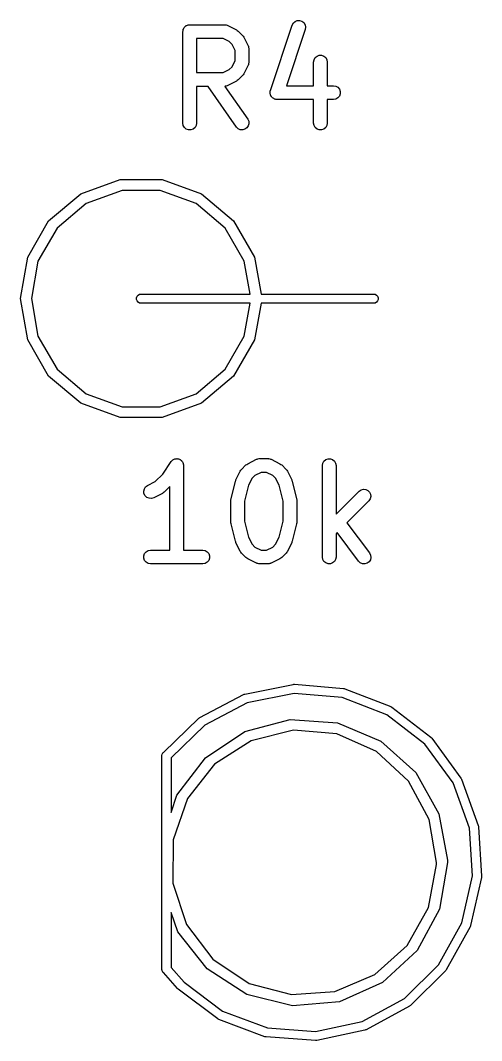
# Model space of a CAD drawing. Extents: x 136.3 to 186.3, y -96.8 to -46.7.
# Drawn here: x 179.91 to 184.95, y -57.89 to -46.74 of the extents above; entities that cross this region are included whole.
import ezdxf

# ---------------------------------------------------------------- set-up
doc = ezdxf.new("R2010")
doc.units = 0
doc.header["$MEASUREMENT"] = 0
doc.layers.add('BLACK', color=7, linetype='CONTINUOUS')

msp = doc.modelspace()

# ---------------------------------------------------------------- linework, layer by layer
at = {"layer": 'BLACK', "linetype": 'CONTINUOUS'}
for p, q in [((181.713, -46.8089), (181.718, -46.8056)), ((181.718, -46.8056), (181.723, -46.8014)), ((181.723, -46.8014), (181.73, -46.7992)), ((181.73, -46.7992), (181.735, -46.7959)), ((181.735, -46.7959), (181.742, -46.7948)), ((181.742, -46.7948), (181.748, -46.7925)), ((181.748, -46.7925), (181.754, -46.7925)), ((181.754, -46.7925), (181.761, -46.7914)), ((181.761, -46.7914), (182.142, -46.7914)), ((182.142, -46.7914), (182.146, -46.7921)), ((182.146, -46.7921), (182.15, -46.7919)), ((182.15, -46.7919), (182.159, -46.7944)), ((182.159, -46.7944), (182.168, -46.7959)), ((182.168, -46.7959), (182.171, -46.7981)), ((182.171, -46.7981), (182.175, -46.7993)), ((182.175, -46.7993), (182.271, -46.8469)), ((182.642, -47.5093), (182.88, -46.795)), ((182.88, -46.795), (182.893, -46.7721)), ((182.893, -46.7721), (182.912, -46.7549)), ((182.912, -46.7549), (182.936, -46.7453)), ((182.936, -46.7453), (182.962, -46.7446)), ((182.962, -46.7446), (182.987, -46.7528)), ((182.987, -46.7528), (183.007, -46.769)), ((183.007, -46.769), (183.021, -46.7912)), ((183.021, -46.7912), (183.026, -46.8167)), ((181.686, -46.8664), (181.687, -46.8599)), ((181.686, -47.8664), (181.686, -46.8664)), ((181.687, -46.8534), (181.689, -46.8472)), ((181.687, -46.8599), (181.687, -46.8534)), ((181.689, -46.8472), (181.69, -46.8407)), ((181.69, -46.8407), (181.694, -46.835)), ((181.694, -46.835), (181.696, -46.8289)), ((181.696, -46.8289), (181.7, -46.8239)), ((181.7, -46.8239), (181.703, -46.8182)), ((181.703, -46.8182), (181.708, -46.814)), ((181.708, -46.814), (181.713, -46.8089)), ((182.271, -46.8469), (182.28, -46.8541)), ((182.28, -46.8541), (182.29, -46.861)), ((182.29, -46.861), (182.338, -46.9086)), ((182.338, -46.9086), (182.345, -46.9184)), ((183.023, -46.8425), (182.817, -47.458)), ((183.026, -46.8167), (183.023, -46.8425)), ((181.836, -46.9414), (181.836, -47.3152)), ((182.124, -46.9414), (181.836, -46.9414)), ((182.193, -46.9756), (182.124, -46.9414)), ((182.223, -47.006), (182.193, -46.9756)), ((182.257, -47.0746), (182.223, -47.006)), ((182.345, -46.9184), (182.352, -46.9281)), ((182.352, -46.9281), (182.399, -47.0233)), ((182.399, -47.0233), (182.401, -47.0275)), ((182.401, -47.0275), (182.403, -47.0312)), ((182.257, -47.182), (182.257, -47.0746)), ((182.403, -47.0312), (182.404, -47.0399)), ((182.404, -47.0399), (182.407, -47.0483)), ((182.407, -47.0483), (182.407, -47.0526)), ((182.407, -47.0526), (182.407, -47.0569)), ((182.407, -47.0569), (182.407, -47.1997)), ((183.132, -47.1515), (183.152, -47.1348)), ((183.152, -47.1348), (183.176, -47.1259)), ((183.176, -47.1259), (183.202, -47.1259)), ((183.202, -47.1259), (183.227, -47.1348)), ((183.227, -47.1348), (183.247, -47.1515)), ((182.193, -47.2809), (182.223, -47.2505)), ((182.223, -47.2505), (182.257, -47.182)), ((182.399, -47.2333), (182.352, -47.3285)), ((182.401, -47.2291), (182.399, -47.2333)), ((182.403, -47.2254), (182.401, -47.2291)), ((182.404, -47.2167), (182.403, -47.2254)), ((182.407, -47.2083), (182.404, -47.2167)), ((182.407, -47.1997), (182.407, -47.204)), ((182.407, -47.204), (182.407, -47.2083)), ((183.114, -47.1997), (183.119, -47.1741)), ((183.114, -47.458), (183.114, -47.1997)), ((183.119, -47.1741), (183.132, -47.1515)), ((183.247, -47.1515), (183.26, -47.1741)), ((183.26, -47.1741), (183.264, -47.1997)), ((183.264, -47.1997), (183.264, -47.458)), ((181.836, -47.3152), (182.124, -47.3152)), ((182.124, -47.3152), (182.193, -47.2809)), ((182.338, -47.348), (182.29, -47.3956)), ((182.345, -47.3382), (182.338, -47.348)), ((182.352, -47.3285), (182.345, -47.3382)), ((181.96, -47.4652), (181.836, -47.4652)), ((181.836, -47.4652), (181.836, -47.8664)), ((182.271, -47.9094), (181.96, -47.4652)), ((182.146, -47.4644), (182.143, -47.465)), ((182.143, -47.465), (182.394, -47.8234)), ((182.15, -47.4647), (182.146, -47.4644)), ((182.159, -47.4622), (182.15, -47.4647)), ((182.168, -47.4607), (182.159, -47.4622)), ((182.171, -47.4585), (182.168, -47.4607)), ((182.175, -47.4573), (182.171, -47.4585)), ((182.271, -47.4097), (182.175, -47.4573)), ((182.28, -47.4025), (182.271, -47.4097)), ((182.29, -47.3956), (182.28, -47.4025)), ((182.817, -47.458), (183.114, -47.458)), ((183.264, -47.458), (183.332, -47.458)), ((183.332, -47.458), (183.358, -47.4626)), ((183.358, -47.4626), (183.381, -47.4756)), ((182.638, -47.5351), (182.639, -47.5276)), ((182.639, -47.5405), (182.638, -47.5351)), ((182.639, -47.52), (182.641, -47.5148)), ((182.639, -47.5276), (182.639, -47.52)), ((182.639, -47.5461), (182.639, -47.5405)), ((182.642, -47.5532), (182.639, -47.5461)), ((182.641, -47.5148), (182.642, -47.5093)), ((182.644, -47.5606), (182.642, -47.5532)), ((182.646, -47.5653), (182.644, -47.5606)), ((182.648, -47.5705), (182.646, -47.5653)), ((182.653, -47.5764), (182.648, -47.5705)), ((182.657, -47.5828), (182.653, -47.5764)), ((182.662, -47.5863), (182.657, -47.5828)), ((183.381, -47.4756), (183.397, -47.4955)), ((183.397, -47.5705), (183.381, -47.5905)), ((183.397, -47.4955), (183.406, -47.52)), ((183.406, -47.5461), (183.397, -47.5705)), ((183.406, -47.52), (183.406, -47.5461)), ((182.665, -47.5905), (182.662, -47.5863)), ((182.672, -47.5943), (182.665, -47.5905)), ((182.678, -47.599), (182.672, -47.5943)), ((182.683, -47.6008), (182.678, -47.599)), ((182.688, -47.6035), (182.683, -47.6008)), ((182.695, -47.6048), (182.688, -47.6035)), ((182.702, -47.6072), (182.695, -47.6048)), ((182.708, -47.6071), (182.702, -47.6072)), ((182.713, -47.608), (182.708, -47.6071)), ((183.114, -47.608), (182.713, -47.608)), ((183.114, -47.8664), (183.114, -47.608)), ((183.332, -47.608), (183.264, -47.608)), ((183.264, -47.608), (183.264, -47.8664)), ((183.358, -47.6035), (183.332, -47.608)), ((183.381, -47.5905), (183.358, -47.6035)), ((181.69, -47.892), (181.686, -47.8664)), ((181.703, -47.9146), (181.69, -47.892)), ((181.723, -47.9313), (181.703, -47.9146)), ((181.818, -47.9146), (181.798, -47.9313)), ((181.831, -47.892), (181.818, -47.9146)), ((181.836, -47.8664), (181.831, -47.892)), ((182.289, -47.9278), (182.271, -47.9094)), ((182.385, -47.9194), (182.364, -47.9344)), ((182.4, -47.8981), (182.385, -47.9194)), ((182.394, -47.8234), (182.405, -47.847)), ((182.407, -47.8729), (182.4, -47.8981)), ((182.405, -47.847), (182.407, -47.8729)), ((183.119, -47.892), (183.114, -47.8664)), ((183.132, -47.9146), (183.119, -47.892)), ((183.152, -47.9313), (183.132, -47.9146)), ((183.247, -47.9146), (183.227, -47.9313)), ((183.26, -47.892), (183.247, -47.9146)), ((183.264, -47.8664), (183.26, -47.892)), ((181.748, -47.9402), (181.723, -47.9313)), ((181.774, -47.9402), (181.748, -47.9402)), ((181.798, -47.9313), (181.774, -47.9402)), ((182.313, -47.9388), (182.289, -47.9278)), ((182.339, -47.9411), (182.313, -47.9388)), ((182.364, -47.9344), (182.339, -47.9411)), ((183.176, -47.9402), (183.152, -47.9313)), ((183.202, -47.9402), (183.176, -47.9402)), ((183.227, -47.9313), (183.202, -47.9402)), ((180.569, -48.6408), (181, -48.4841)), ((181, -48.4841), (181.458, -48.4841)), ((181.458, -48.4841), (181.889, -48.6408)), ((180.218, -48.9355), (180.569, -48.6408)), ((181.021, -48.6022), (180.629, -48.7448)), ((181.437, -48.6022), (181.021, -48.6022)), ((181.829, -48.7448), (181.437, -48.6022)), ((181.889, -48.6408), (182.24, -48.9355)), ((180.629, -48.7448), (180.31, -49.0127)), ((182.148, -49.0127), (181.829, -48.7448)), ((179.989, -49.3325), (180.218, -48.9355)), ((180.31, -49.0127), (180.101, -49.3736)), ((182.357, -49.3736), (182.148, -49.0127)), ((182.24, -48.9355), (182.469, -49.3325)), ((179.909, -49.784), (179.989, -49.3325)), ((182.469, -49.3325), (182.54, -49.734)), ((180.101, -49.3736), (180.029, -49.784)), ((182.42, -49.734), (182.357, -49.3736)), ((179.989, -50.2355), (179.909, -49.784)), ((180.029, -49.784), (180.101, -50.1944)), ((181.179, -49.7752), (181.185, -49.7586)), ((181.179, -49.7928), (181.179, -49.7752)), ((181.185, -49.8094), (181.179, -49.7928)), ((181.185, -49.7586), (181.196, -49.7451)), ((181.196, -49.8229), (181.185, -49.8094)), ((181.196, -49.7451), (181.212, -49.7363)), ((181.212, -49.7363), (181.225, -49.734)), ((181.225, -49.734), (182.42, -49.734)), ((182.54, -49.734), (183.773, -49.734)), ((183.773, -49.734), (183.786, -49.7363)), ((183.786, -49.7363), (183.802, -49.7451)), ((183.802, -49.7451), (183.813, -49.7586)), ((183.813, -49.8094), (183.802, -49.8229)), ((183.813, -49.7586), (183.819, -49.7752)), ((183.819, -49.7928), (183.813, -49.8094)), ((183.819, -49.7752), (183.819, -49.7928)), ((181.212, -49.8317), (181.196, -49.8229)), ((181.225, -49.834), (181.212, -49.8317)), ((182.42, -49.834), (181.225, -49.834)), ((182.357, -50.1944), (182.42, -49.834)), ((182.54, -49.834), (182.469, -50.2355)), ((183.773, -49.834), (182.54, -49.834)), ((183.786, -49.8317), (183.773, -49.834)), ((183.802, -49.8229), (183.786, -49.8317)), ((180.218, -50.6325), (179.989, -50.2355)), ((180.101, -50.1944), (180.31, -50.5553)), ((182.148, -50.5553), (182.357, -50.1944)), ((182.469, -50.2355), (182.24, -50.6325)), ((180.31, -50.5553), (180.629, -50.8232)), ((181.829, -50.8232), (182.148, -50.5553)), ((180.569, -50.9272), (180.218, -50.6325)), ((182.24, -50.6325), (181.889, -50.9272)), ((181, -51.0839), (180.569, -50.9272)), ((180.629, -50.8232), (181.021, -50.9658)), ((181.437, -50.9658), (181.829, -50.8232)), ((181.889, -50.9272), (181.458, -51.0839)), ((181.021, -50.9658), (181.437, -50.9658)), ((181.458, -51.0839), (181, -51.0839)), ((181.465, -51.7015), (181.556, -51.5648)), ((181.556, -51.5648), (181.559, -51.5618)), ((181.559, -51.5618), (181.561, -51.5582)), ((181.561, -51.5582), (181.567, -51.5524)), ((181.567, -51.5524), (181.574, -51.5459)), ((181.574, -51.5459), (181.577, -51.5441)), ((181.577, -51.5441), (181.581, -51.5414)), ((181.581, -51.5414), (181.589, -51.5384)), ((181.589, -51.5384), (181.597, -51.5344)), ((181.597, -51.5344), (181.601, -51.5339)), ((181.601, -51.5339), (181.605, -51.5325)), ((181.605, -51.5325), (181.614, -51.5325)), ((181.614, -51.5325), (181.623, -51.5315)), ((181.623, -51.5315), (181.627, -51.5325)), ((181.627, -51.5325), (181.631, -51.5325)), ((181.631, -51.5325), (181.639, -51.5356)), ((181.639, -51.5356), (181.648, -51.5377)), ((181.648, -51.5377), (181.652, -51.54)), ((181.652, -51.54), (181.656, -51.5414)), ((181.656, -51.5414), (181.662, -51.5472)), ((181.662, -51.5472), (181.67, -51.5521)), ((181.67, -51.5521), (181.672, -51.5555)), ((181.672, -51.5555), (181.675, -51.5582)), ((181.675, -51.5582), (181.68, -51.5659)), ((181.68, -51.5659), (181.685, -51.5731)), ((181.685, -51.5731), (181.686, -51.5771)), ((181.686, -51.5771), (181.689, -51.5807)), ((181.689, -51.5807), (181.69, -51.5895)), ((181.69, -51.5895), (181.693, -51.5981)), ((181.693, -51.5981), (181.692, -51.6023)), ((182.375, -51.601), (182.384, -51.5941)), ((182.384, -51.5941), (182.394, -51.5869)), ((182.394, -51.5869), (182.489, -51.5393)), ((182.489, -51.5393), (182.493, -51.5381)), ((182.493, -51.5381), (182.497, -51.5359)), ((182.497, -51.5359), (182.506, -51.5344)), ((182.506, -51.5344), (182.514, -51.5319)), ((182.514, -51.5319), (182.519, -51.5321)), ((182.519, -51.5321), (182.523, -51.5314)), ((182.523, -51.5314), (182.618, -51.5314)), ((182.618, -51.5314), (182.622, -51.5321)), ((182.622, -51.5321), (182.627, -51.5319)), ((182.627, -51.5319), (182.635, -51.5344)), ((182.635, -51.5344), (182.644, -51.5359)), ((182.644, -51.5359), (182.647, -51.5381)), ((182.647, -51.5381), (182.652, -51.5393)), ((182.652, -51.5393), (182.747, -51.5869)), ((182.747, -51.5869), (182.756, -51.5941)), ((182.756, -51.5941), (182.766, -51.601)), ((183.21, -51.6064), (183.214, -51.5807)), ((183.214, -51.5807), (183.227, -51.5582)), ((183.227, -51.5582), (183.247, -51.5414)), ((183.247, -51.5414), (183.272, -51.5325)), ((183.272, -51.5325), (183.298, -51.5325)), ((183.298, -51.5325), (183.322, -51.5414)), ((183.322, -51.5414), (183.342, -51.5582)), ((183.342, -51.5582), (183.355, -51.5807)), ((183.355, -51.5807), (183.36, -51.6064)), ((181.383, -51.7828), (181.465, -51.7015)), ((181.692, -51.6023), (181.693, -51.6064)), ((181.693, -51.6064), (181.693, -52.5314)), ((182.265, -51.7633), (182.313, -51.6681)), ((182.313, -51.6681), (182.32, -51.6584)), ((182.32, -51.6584), (182.327, -51.6486)), ((182.327, -51.6486), (182.375, -51.601)), ((182.541, -51.6814), (182.472, -51.7156)), ((182.6, -51.6814), (182.541, -51.6814)), ((182.669, -51.7156), (182.6, -51.6814)), ((182.766, -51.601), (182.814, -51.6486)), ((182.814, -51.6486), (182.821, -51.6584)), ((182.821, -51.6584), (182.828, -51.6681)), ((182.828, -51.6681), (182.876, -51.7633)), ((183.21, -52.6064), (183.21, -51.6064)), ((183.36, -51.6064), (183.36, -52.1396)), ((181.299, -51.825), (181.383, -51.7828)), ((182.212, -51.9691), (182.26, -51.7787)), ((182.26, -51.7787), (182.263, -51.7712)), ((182.263, -51.7712), (182.265, -51.7633)), ((182.442, -51.746), (182.403, -51.823)), ((182.472, -51.7156), (182.442, -51.746)), ((182.699, -51.746), (182.669, -51.7156)), ((182.738, -51.823), (182.699, -51.746)), ((182.876, -51.7633), (182.878, -51.7712)), ((182.878, -51.7712), (182.881, -51.7787)), ((182.881, -51.7787), (182.929, -51.9691)), ((181.257, -51.8876), (181.264, -51.8623)), ((181.26, -51.9135), (181.257, -51.8876)), ((181.272, -51.9368), (181.26, -51.9135)), ((181.264, -51.8623), (181.278, -51.8405)), ((181.278, -51.8405), (181.299, -51.825)), ((181.461, -51.9116), (181.366, -51.9592)), ((181.471, -51.9044), (181.461, -51.9116)), ((181.481, -51.8975), (181.471, -51.9044)), ((181.543, -51.8351), (181.481, -51.8975)), ((181.543, -52.5314), (181.543, -51.8351)), ((182.403, -51.823), (182.36, -51.9966)), ((182.781, -51.9966), (182.738, -51.823)), ((183.36, -52.1396), (183.613, -51.8867)), ((183.613, -51.8867), (183.634, -51.8717)), ((183.634, -51.8717), (183.659, -51.865)), ((183.659, -51.865), (183.685, -51.8673)), ((183.685, -51.8673), (183.709, -51.8783)), ((183.709, -51.8783), (183.727, -51.8967)), ((183.727, -51.8967), (183.738, -51.9203)), ((183.738, -51.9203), (183.74, -51.9463)), ((181.291, -51.9547), (181.272, -51.9368)), ((181.315, -51.965), (181.291, -51.9547)), ((181.341, -51.9666), (181.315, -51.965)), ((181.366, -51.9592), (181.341, -51.9666)), ((182.21, -51.9873), (182.211, -51.9783)), ((182.21, -52.2254), (182.21, -51.9873)), ((182.211, -51.9783), (182.212, -51.9691)), ((182.36, -51.9966), (182.36, -52.2162)), ((182.781, -52.2162), (182.781, -51.9966)), ((182.929, -51.9691), (182.93, -51.9783)), ((182.93, -51.9783), (182.931, -51.9873)), ((182.931, -51.9873), (182.931, -52.2254)), ((183.719, -51.9927), (183.479, -52.2325)), ((183.734, -51.9714), (183.719, -51.9927)), ((183.74, -51.9463), (183.734, -51.9714)), ((182.211, -52.2345), (182.21, -52.2254)), ((182.212, -52.2436), (182.211, -52.2345)), ((182.26, -52.4341), (182.212, -52.2436)), ((182.36, -52.2162), (182.403, -52.3897)), ((182.738, -52.3897), (182.781, -52.2162)), ((182.929, -52.2436), (182.881, -52.4341)), ((182.93, -52.2345), (182.929, -52.2436)), ((182.931, -52.2254), (182.93, -52.2345)), ((183.479, -52.2325), (183.726, -52.5614)), ((183.372, -52.3396), (183.36, -52.3517)), ((183.36, -52.3517), (183.36, -52.6064)), ((183.606, -52.6514), (183.372, -52.3396)), ((182.263, -52.4416), (182.26, -52.4341)), ((182.265, -52.4494), (182.263, -52.4416)), ((182.313, -52.5447), (182.265, -52.4494)), ((182.403, -52.3897), (182.442, -52.4667)), ((182.442, -52.4667), (182.472, -52.4971)), ((182.669, -52.4971), (182.699, -52.4667)), ((182.699, -52.4667), (182.738, -52.3897)), ((182.876, -52.4494), (182.828, -52.5447)), ((182.878, -52.4416), (182.876, -52.4494)), ((182.881, -52.4341), (182.878, -52.4416)), ((181.258, -52.5934), (181.267, -52.5689)), ((181.258, -52.6194), (181.258, -52.5934)), ((181.267, -52.5689), (181.284, -52.5489)), ((181.284, -52.5489), (181.307, -52.5359)), ((181.307, -52.5359), (181.332, -52.5314)), ((181.332, -52.5314), (181.543, -52.5314)), ((181.693, -52.5314), (181.904, -52.5314)), ((181.904, -52.5314), (181.929, -52.5359)), ((181.929, -52.5359), (181.952, -52.5489)), ((181.952, -52.5489), (181.969, -52.5689)), ((181.969, -52.5689), (181.978, -52.5934)), ((181.978, -52.5934), (181.978, -52.6194)), ((182.32, -52.5543), (182.313, -52.5447)), ((182.327, -52.5642), (182.32, -52.5543)), ((182.375, -52.6118), (182.327, -52.5642)), ((182.472, -52.4971), (182.541, -52.5314)), ((182.541, -52.5314), (182.6, -52.5314)), ((182.6, -52.5314), (182.669, -52.4971)), ((182.814, -52.5642), (182.766, -52.6118)), ((182.821, -52.5543), (182.814, -52.5642)), ((182.828, -52.5447), (182.821, -52.5543)), ((183.726, -52.5614), (183.737, -52.5846)), ((183.737, -52.5846), (183.741, -52.6105)), ((181.267, -52.6439), (181.258, -52.6194)), ((181.284, -52.6638), (181.267, -52.6439)), ((181.307, -52.6769), (181.284, -52.6638)), ((181.332, -52.6814), (181.307, -52.6769)), ((181.904, -52.6814), (181.332, -52.6814)), ((181.929, -52.6769), (181.904, -52.6814)), ((181.952, -52.6638), (181.929, -52.6769)), ((181.969, -52.6439), (181.952, -52.6638)), ((181.978, -52.6194), (181.969, -52.6439)), ((182.384, -52.6187), (182.375, -52.6118)), ((182.394, -52.6258), (182.384, -52.6187)), ((182.489, -52.6735), (182.394, -52.6258)), ((182.493, -52.6747), (182.489, -52.6735)), ((182.497, -52.6769), (182.493, -52.6747)), ((182.506, -52.6784), (182.497, -52.6769)), ((182.514, -52.6809), (182.506, -52.6784)), ((182.519, -52.6806), (182.514, -52.6809)), ((182.523, -52.6814), (182.519, -52.6806)), ((182.618, -52.6814), (182.523, -52.6814)), ((182.622, -52.6806), (182.618, -52.6814)), ((182.627, -52.6809), (182.622, -52.6806)), ((182.635, -52.6784), (182.627, -52.6809)), ((182.644, -52.6769), (182.635, -52.6784)), ((182.647, -52.6747), (182.644, -52.6769)), ((182.652, -52.6735), (182.647, -52.6747)), ((182.747, -52.6258), (182.652, -52.6735)), ((182.756, -52.6187), (182.747, -52.6258)), ((182.766, -52.6118), (182.756, -52.6187)), ((183.214, -52.632), (183.21, -52.6064)), ((183.227, -52.6546), (183.214, -52.632)), ((183.247, -52.6713), (183.227, -52.6546)), ((183.272, -52.6802), (183.247, -52.6713)), ((183.298, -52.6802), (183.272, -52.6802)), ((183.322, -52.6713), (183.298, -52.6802)), ((183.342, -52.6546), (183.322, -52.6713)), ((183.355, -52.632), (183.342, -52.6546)), ((183.36, -52.6064), (183.355, -52.632)), ((183.625, -52.6692), (183.606, -52.6514)), ((183.649, -52.6794), (183.625, -52.6692)), ((183.675, -52.6808), (183.649, -52.6794)), ((183.7, -52.6733), (183.675, -52.6808)), ((183.72, -52.6577), (183.7, -52.6733)), ((183.735, -52.6358), (183.72, -52.6577)), ((183.741, -52.6105), (183.735, -52.6358)), ((182.362, -54.1039), (182.89, -53.9975)), ((182.89, -53.9974), (182.897, -53.9971)), ((182.89, -53.9975), (182.89, -53.9974)), ((182.897, -53.9971), (182.904, -53.9967)), ((182.904, -53.9967), (183.441, -54.0429)), ((183.441, -54.0429), (183.441, -54.0429)), ((183.441, -54.0429), (183.448, -54.0445)), ((183.448, -54.0445), (183.455, -54.0461)), ((183.455, -54.0461), (183.957, -54.241)), ((181.871, -54.3589), (182.348, -54.1086)), ((182.348, -54.1086), (182.349, -54.1083)), ((182.349, -54.1083), (182.355, -54.1061)), ((182.355, -54.1061), (182.362, -54.1039)), ((182.903, -54.097), (182.389, -54.2005)), ((183.425, -54.1419), (182.903, -54.097)), ((183.914, -54.3316), (183.425, -54.1419)), ((182.389, -54.2005), (181.924, -54.4441)), ((183.957, -54.241), (183.957, -54.2412)), ((183.957, -54.2412), (183.963, -54.2446)), ((183.963, -54.2446), (183.969, -54.2479)), ((183.969, -54.2479), (184.396, -54.576)), ((181.474, -54.7401), (181.86, -54.3672)), ((181.86, -54.3668), (181.866, -54.3629)), ((181.86, -54.3672), (181.86, -54.3668)), ((181.866, -54.3629), (181.871, -54.3589)), ((182.361, -54.5126), (182.859, -54.3805)), ((182.859, -54.3805), (183.374, -54.4169)), ((184.33, -54.6509), (183.914, -54.3316)), ((181.924, -54.4441), (181.557, -54.7985)), ((183.374, -54.4169), (183.848, -54.6179)), ((181.932, -54.799), (182.361, -54.5126)), ((182.893, -54.498), (182.431, -54.6128)), ((183.368, -54.5391), (182.893, -54.498)), ((183.803, -54.7316), (183.368, -54.5391)), ((184.396, -54.576), (184.396, -54.576)), ((184.396, -54.576), (184.396, -54.576)), ((184.396, -54.576), (184.397, -54.5764)), ((184.397, -54.5764), (184.402, -54.5813)), ((184.402, -54.5813), (184.406, -54.5861)), ((184.406, -54.5861), (184.724, -55.0209)), ((182.431, -54.6128), (182.031, -54.871)), ((183.848, -54.6179), (184.232, -54.9619)), ((184.639, -55.0742), (184.33, -54.6509)), ((181.457, -54.7729), (181.459, -54.7599)), ((181.457, -55.6959), (181.457, -54.7729)), ((181.459, -54.7599), (181.468, -54.7447)), ((181.468, -54.7447), (181.474, -54.7401)), ((181.557, -54.7985), (181.557, -55.3961)), ((181.619, -55.2088), (181.932, -54.799)), ((184.153, -55.0548), (183.803, -54.7316)), ((182.031, -54.871), (181.736, -55.245)), ((184.232, -54.9619), (184.484, -55.4117)), ((184.724, -55.0209), (184.725, -55.0214)), ((184.725, -55.0214), (184.728, -55.0275)), ((184.728, -55.0275), (184.731, -55.0334)), ((184.731, -55.0334), (184.914, -55.54)), ((184.379, -55.4738), (184.153, -55.0548)), ((184.818, -55.5673), (184.639, -55.0742)), ((181.557, -55.3961), (181.619, -55.2088)), ((181.736, -55.245), (181.579, -55.6942)), ((184.457, -55.9435), (184.379, -55.4738)), ((184.484, -55.4117), (184.577, -55.9188)), ((184.851, -56.0907), (184.818, -55.5673)), ((184.914, -55.54), (184.915, -55.5406)), ((184.915, -55.5406), (184.916, -55.5473)), ((184.916, -55.5473), (184.917, -55.5539)), ((184.917, -55.5539), (184.951, -56.0915)), ((181.456, -55.6979), (181.457, -55.6959)), ((181.457, -55.7834), (181.456, -55.6979)), ((181.579, -55.6942), (181.575, -56.1703)), ((181.457, -57.1017), (181.457, -55.7834)), ((184.457, -55.9663), (184.457, -55.9435)), ((184.577, -55.9435), (184.492, -56.452)), ((184.577, -55.9188), (184.577, -55.9435)), ((184.371, -56.4347), (184.457, -55.9663)), ((184.735, -56.6022), (184.851, -56.0907)), ((184.95, -56.1057), (184.831, -56.6312)), ((184.951, -56.0922), (184.95, -56.0989)), ((184.95, -56.0989), (184.95, -56.1057)), ((184.951, -56.0915), (184.951, -56.0922)), ((181.575, -56.1703), (181.726, -56.622)), ((181.631, -56.6999), (181.557, -56.4886)), ((181.557, -56.4886), (181.557, -57.0907)), ((184.139, -56.8501), (184.371, -56.4347)), ((184.492, -56.452), (184.248, -56.9058)), ((184.481, -57.0608), (184.735, -56.6022)), ((181.95, -57.1047), (181.631, -56.6999)), ((181.726, -56.622), (182.014, -57.0005)), ((184.826, -56.6444), (184.565, -57.1155)), ((184.829, -56.6381), (184.826, -56.6444)), ((184.831, -56.6318), (184.829, -56.6381)), ((184.831, -56.6312), (184.831, -56.6318)), ((183.784, -57.1678), (184.139, -56.8501)), ((184.248, -56.9058), (183.869, -57.2557)), ((182.014, -57.0005), (182.41, -57.265)), ((181.457, -57.1019), (181.457, -57.1017)), ((181.457, -57.1161), (181.457, -57.1019)), ((181.458, -57.1195), (181.457, -57.1161)), ((181.459, -57.1271), (181.458, -57.1195)), ((181.468, -57.1423), (181.459, -57.1271)), ((181.472, -57.1458), (181.468, -57.1423)), ((181.627, -57.3209), (181.472, -57.1458)), ((181.557, -57.0907), (181.698, -57.2509)), ((182.383, -57.3844), (181.95, -57.1047)), ((183.345, -57.3534), (183.784, -57.1678)), ((184.108, -57.4295), (184.481, -57.0608)), ((184.556, -57.1268), (184.173, -57.5057)), ((184.56, -57.1214), (184.556, -57.1268)), ((184.565, -57.1161), (184.56, -57.1214)), ((184.565, -57.1155), (184.565, -57.1161)), ((181.698, -57.2509), (182.12, -57.5663)), ((182.41, -57.265), (182.871, -57.3871)), ((183.869, -57.2557), (183.397, -57.4642)), ((181.631, -57.3241), (181.627, -57.3209)), ((181.634, -57.3275), (181.631, -57.3241)), ((181.634, -57.3279), (181.634, -57.3275)), ((182.066, -57.6507), (181.634, -57.3279)), ((182.884, -57.5087), (182.383, -57.3844)), ((182.871, -57.3871), (183.345, -57.3534)), ((183.397, -57.4642), (182.884, -57.5087)), ((183.647, -57.6788), (184.108, -57.4295)), ((182.12, -57.5663), (182.611, -57.7501)), ((184.162, -57.5141), (183.688, -57.7702)), ((184.167, -57.5101), (184.162, -57.5141)), ((184.173, -57.5061), (184.167, -57.5101)), ((184.173, -57.5057), (184.173, -57.5061)), ((182.072, -57.6539), (182.066, -57.6507)), ((182.078, -57.6573), (182.072, -57.6539)), ((182.078, -57.6575), (182.078, -57.6573)), ((182.583, -57.8463), (182.078, -57.6575)), ((183.134, -57.7886), (183.647, -57.6788)), ((182.611, -57.7501), (183.134, -57.7886)), ((183.675, -57.7751), (183.148, -57.8879)), ((183.681, -57.7728), (183.675, -57.7751)), ((183.687, -57.7705), (183.681, -57.7728)), ((183.688, -57.7702), (183.687, -57.7705)), ((182.589, -57.8477), (182.583, -57.8463)), ((182.596, -57.8493), (182.589, -57.8477)), ((182.597, -57.8493), (182.596, -57.8493)), ((183.134, -57.8889), (182.597, -57.8493)), ((183.141, -57.8884), (183.134, -57.8889)), ((183.147, -57.888), (183.141, -57.8884)), ((183.148, -57.8879), (183.147, -57.888))]:
    msp.add_line(p, q, dxfattribs=at)

doc.saveas('drawing.dxf')
